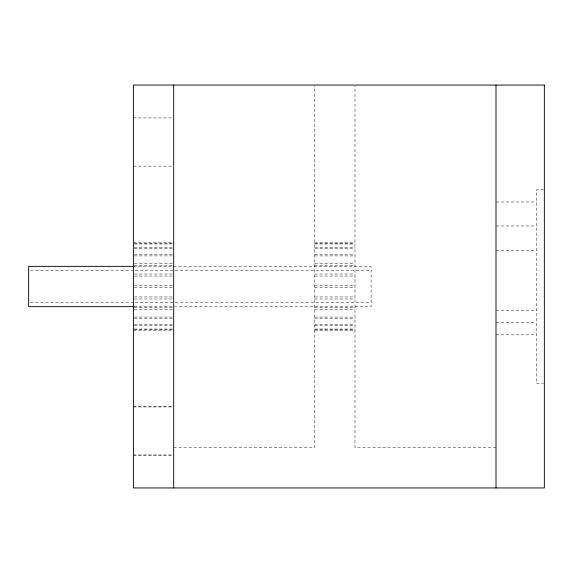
<?xml version="1.0" encoding="UTF-8"?>
<svg xmlns="http://www.w3.org/2000/svg" width="573" height="573" viewBox="0 0 573 573"><rect width="100%" height="100%" fill="white"/><g stroke="black" fill="none" stroke-linecap="round" stroke-linejoin="round"><path stroke-width="0.43" stroke-dasharray="2.87 2.15" d="M133.402 117.923L172.795 117.938M133.402 166.127L172.795 166.141M543.455 189.806L536.292 189.806L536.292 383.194L543.455 383.194M496.003 201.983L536.292 201.983M496.003 225.977L536.292 225.977M133.402 242.193L172.795 242.193M314.706 242.193L354.988 242.193M134.297 243.432L172.795 243.432M314.706 243.432L354.988 243.432M134.297 243.976L172.795 243.976M314.706 243.976L354.988 243.976M134.297 247.608L173.691 247.608M314.706 247.608L354.988 247.608M134.297 248.653L172.795 248.653M314.706 248.653L354.988 248.653M496.003 250.243L536.292 250.243M134.297 254.426L172.795 254.426M314.706 254.426L354.988 254.426M134.297 255.916L172.795 255.916M314.706 255.916L354.988 255.916M134.297 263.437L172.795 263.437M314.706 263.437L354.988 263.437M134.297 265.256L172.795 265.256M314.706 265.256L354.988 265.256M133.402 266.359L371.103 266.359L371.103 306.641L133.402 306.641M30.441 270.392L134.161 270.392M135.056 270.392L371.111 270.392M134.297 274.016L172.795 274.016M314.706 274.016L354.988 274.016M134.297 276.05L173.691 276.05M314.706 276.05L354.988 276.05M134.297 285.447L172.795 285.447M314.706 285.447L354.988 285.447M134.297 287.553L172.795 287.553M314.706 287.553L354.988 287.553M134.297 296.95L172.795 296.95M314.706 296.95L354.988 296.95M134.297 298.984L172.795 298.984M314.706 298.984L354.988 298.984M30.441 302.608L134.161 302.608M135.056 302.608L371.111 302.608M134.297 307.744L172.795 307.744M314.706 307.744L354.988 307.744M134.297 309.563L172.795 309.563M314.706 309.563L354.988 309.563M496.003 310.673L536.292 310.673M134.297 317.084L172.795 317.084M314.706 317.084L354.988 317.084M134.297 318.574L172.795 318.574M314.706 318.574L354.988 318.574M496.003 322.757L536.292 322.757M134.297 324.347L173.691 324.347M314.706 324.347L354.988 324.347M134.297 325.392L172.795 325.392M314.706 325.392L354.988 325.392M134.297 329.024L173.691 329.024M314.706 329.024L354.988 329.024M134.297 329.568L172.795 329.568M314.706 329.568L354.988 329.568M133.402 330.807L172.795 330.807M314.706 330.807L354.988 330.807M496.003 334.847L536.292 334.847M133.402 406.794L172.795 406.794M133.402 406.945L172.795 406.945M173.691 447.656L314.706 447.656L314.706 85.95M496.003 447.656L354.988 447.656L354.988 85.95M133.402 454.991L172.795 454.991M133.402 455.141L172.795 455.141"/><path stroke-width="0.86" d="M134.161 266.359L28.65 266.359L28.65 306.641L134.161 306.641M496.003 85.055L496.003 487.945M173.691 85.055L173.691 487.945M544.35 85.055L133.402 85.055L133.402 487.945L544.35 487.945L544.35 85.055"/></g></svg>
